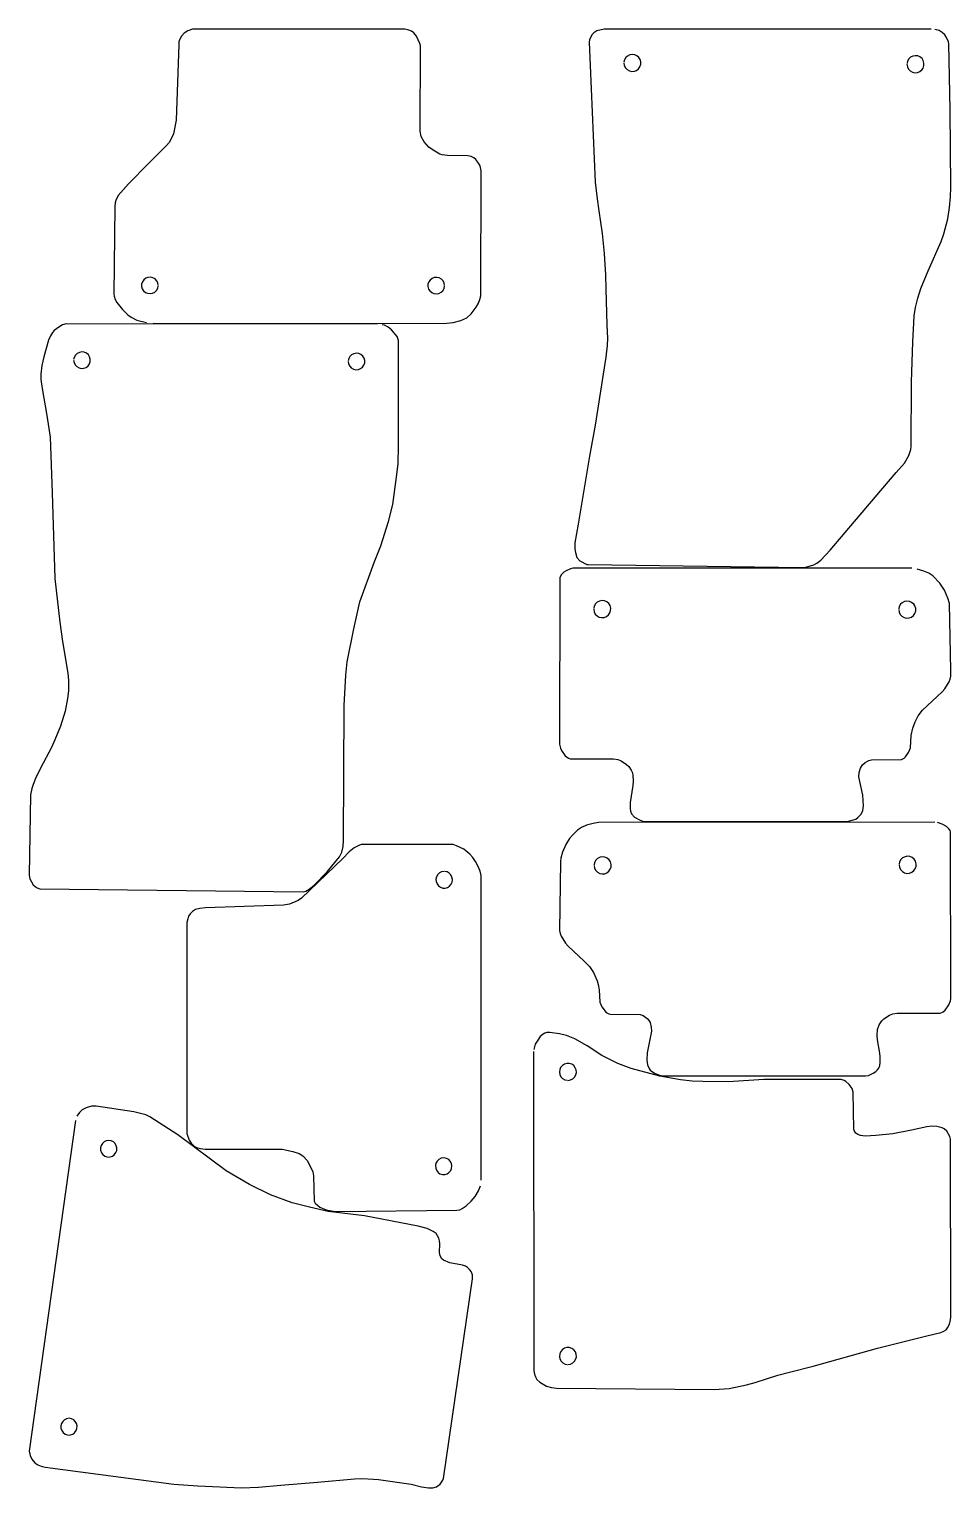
# Model space of a CAD drawing. Header units: metres. Extents: x 1880 to 3142, y 1 to 1999.
import ezdxf

# ---------------------------------------------------------------- set-up
doc = ezdxf.new("R2010")
doc.units = ezdxf.units.M

msp = doc.modelspace()

# ---------------------------------------------------------------- linework, layer by layer
for points in [[(2050.1, 1596.5), (2448, 1595.8), (2460.7, 1597.3), (2471.5, 1599.8), (2479.5, 1603.7), (2485.5, 1609.2), (2492.5, 1618.4), (2495.5, 1623.9), (2497.5, 1628.6), (2498.6, 1633.8), (2499, 1805), (2498.3, 1809.3), (2497.2, 1812.6), (2494.8, 1816.8), (2491.7, 1820.4), (2488.9, 1822.8), (2485.6, 1824.4), (2480.7, 1825.7), (2453.2, 1825.8), (2445.7, 1826.9), (2442.6, 1827.9), (2433.3, 1833.2), (2427.6, 1837.4), (2420.9, 1844.8), (2417.2, 1852.2), (2415.8, 1859.2), (2415.9, 1976.3), (2415.1, 1979.6), (2410.7, 1989.5), (2407.1, 1994), (2403.7, 1996.4), (2400.1, 1997.8), (2394.7, 1999), (2104.1, 1999), (2097.8, 1996.9), (2092.5, 1993.4), (2088.9, 1989.5), (2086.3, 1984.2), (2085.5, 1981.8), (2085.1, 1978.1), (2081.6, 1874.3), (2078.1, 1855.8), (2076.3, 1851.7), (2071.9, 1843.7), (2068.5, 1839.5), (2044.2, 1815.6), (2016.5, 1787.2), (2002.3, 1771.1), (1999.2, 1764.1), (1998, 1760.9), (1997.8, 1755.9), (1996.2, 1636.1), (1996.8, 1633.3), (1998.2, 1628.8), (2000.6, 1624.8), (2008.1, 1615.2), (2015.5, 1607.9), (2020, 1604.6), (2027.7, 1600.4), (2041.1, 1597.1)], [(3115.1, 1998.8), (2667.7, 1999), (2657.6, 1996.6), (2653.4, 1994), (2650.8, 1991.3), (2647.5, 1984.5), (2647, 1981.4), (2655.2, 1789.6), (2657.9, 1766.4), (2660, 1750.2), (2664.6, 1718.9), (2667.4, 1691.7), (2669.3, 1662.2), (2669.9, 1643.5), (2671.1, 1593.6), (2671.9, 1575.7), (2671.6, 1565.5), (2670, 1549.8), (2655, 1456.4), (2647.3, 1414.1), (2632, 1321.2), (2627.5, 1295.6), (2627.5, 1287.4), (2628.1, 1282.1), (2630.2, 1275.4), (2634.1, 1270.6), (2643.8, 1265.7), (2645.8, 1265.6), (2938.5, 1261.7), (2943.5, 1262.2), (2954.3, 1265.2), (2958.7, 1267.6), (2964.2, 1271.8), (2976.7, 1285.4), (3046, 1367), (3067.1, 1391.7), (3078.5, 1404.5), (3084.7, 1415.1), (3087.5, 1423.4), (3087.9, 1427.7), (3088.4, 1515.7), (3089.8, 1570.6), (3091.2, 1596.9), (3092, 1606.4), (3093.8, 1617.6), (3096.8, 1630.4), (3101.1, 1643.7), (3111.2, 1667.8), (3129, 1708), (3132.6, 1718.7), (3137.9, 1739.1), (3140.3, 1754.8), (3141.5, 1769.5), (3142, 1782.3), (3140.9, 1888.4), (3139.1, 1979), (3138.7, 1981.5), (3136.3, 1987.4), (3133.6, 1991.2), (3130.1, 1994.5), (3126.1, 1997.1), (3120.3, 1998.4)], [(2694.5, 1952.7), (2695, 1949.1), (2696.7, 1945.9), (2698.9, 1943.6), (2702.1, 1941.8), (2705.2, 1941.1), (2708.9, 1941.4), (2711.8, 1942.6), (2714.7, 1944.8), (2716.5, 1947.4), (2717.7, 1950.9), (2717.7, 1954.1), (2716.7, 1957.6), (2715, 1960.3), (2712.2, 1962.7), (2709.3, 1964), (2705.7, 1964.4), (2702.5, 1963.9), (2699.3, 1962.2), (2697, 1960), (2695.2, 1956.8), (2694.5, 1953.7)], [(3082, 1951.1), (3082.6, 1947.5), (3084.2, 1944.2), (3086.5, 1941.9), (3089.7, 1940.1), (3092.8, 1939.4), (3096.4, 1939.7), (3099.4, 1940.9), (3102.3, 1943.1), (3104.1, 1945.8), (3105.2, 1949.2), (3105.3, 1952.4), (3104.3, 1956), (3102.6, 1958.7), (3099.8, 1961), (3096.9, 1962.3), (3093.2, 1962.7), (3090.1, 1962.2), (3086.8, 1960.5), (3084.5, 1958.3), (3082.7, 1955.1), (3082.1, 1952)], [(2057.1, 1648), (2056.5, 1651.4), (2054.9, 1654.6), (2052.7, 1656.8), (2049.6, 1658.5), (2046.5, 1659.2), (2043, 1658.9), (2040, 1657.8), (2037.2, 1655.6), (2035.4, 1653.1), (2034.3, 1649.8), (2034.2, 1646.7), (2035.2, 1643.3), (2036.9, 1640.7), (2039.6, 1638.4), (2042.5, 1637.2), (2046, 1636.8), (2049.1, 1637.3), (2052.3, 1638.9), (2054.6, 1641), (2056.4, 1644.1), (2057, 1647.1)], [(2449.1, 1647.7), (2448.5, 1651.2), (2446.9, 1654.3), (2444.7, 1656.5), (2441.6, 1658.3), (2438.5, 1658.9), (2435, 1658.7), (2432, 1657.5), (2429.2, 1655.4), (2427.4, 1652.9), (2426.3, 1649.5), (2426.2, 1646.4), (2427.2, 1643), (2428.9, 1640.5), (2431.6, 1638.2), (2434.5, 1636.9), (2438, 1636.5), (2441.1, 1637), (2444.3, 1638.6), (2446.6, 1640.8), (2448.4, 1643.8), (2449, 1646.8)], [(2356.8, 1595), (1931.2, 1595.6), (1926, 1594), (1921, 1590.9), (1914.7, 1586.2), (1912.3, 1583.4), (1909.7, 1579), (1907, 1572.9), (1900.4, 1550.1), (1897.8, 1538.3), (1896.4, 1526.6), (1896.4, 1519.2), (1898.1, 1506.7), (1904.8, 1470), (1909.3, 1440.2), (1912, 1364), (1915.5, 1246.5), (1922.3, 1186.8), (1926, 1160.4), (1933.2, 1116.7), (1934.2, 1106.8), (1934.2, 1092.6), (1933.1, 1082.3), (1929.5, 1064.7), (1923.1, 1044.4), (1915.7, 1025.5), (1910.9, 1015.1), (1895.8, 986.9), (1889.1, 972.7), (1885.7, 964.6), (1884.1, 958.8), (1882.4, 950.3), (1880.5, 840), (1881.4, 835.2), (1886.1, 826.8), (1888.6, 824.5), (1891.4, 822.7), (1894.9, 821.5), (2255.6, 817.3), (2259.2, 818.3), (2263.7, 820.8), (2270.6, 826.6), (2288.4, 844.9), (2305, 865.2), (2308.2, 871.7), (2310.3, 879.6), (2310.9, 887.2), (2311.5, 1072.7), (2314.1, 1114.2), (2315.7, 1132.4), (2324.9, 1177.6), (2333.2, 1214.5), (2352.8, 1268.7), (2361.7, 1291.4), (2372.5, 1324.5), (2378.1, 1348), (2383.7, 1388.9), (2385.3, 1404.1), (2386.1, 1427.7), (2386, 1572.4), (2384.1, 1578), (2376.5, 1587.1), (2372, 1590.9), (2366.8, 1593.4), (2363.5, 1594.2)], [(1941.3, 1545.7), (1941.8, 1542.2), (1943.4, 1539), (1945.6, 1536.8), (1948.7, 1535.1), (1951.8, 1534.4), (1955.4, 1534.7), (1958.3, 1535.8), (1961.1, 1538), (1962.9, 1540.5), (1964, 1543.8), (1964.1, 1546.9), (1963.1, 1550.3), (1961.5, 1552.9), (1958.7, 1555.2), (1955.9, 1556.4), (1952.3, 1556.9), (1949.2, 1556.3), (1946, 1554.7), (1943.7, 1552.6), (1942, 1549.5), (1941.3, 1546.5)], [(2317.1, 1543.8), (2317.6, 1540.4), (2319.2, 1537.2), (2321.4, 1535), (2324.5, 1533.3), (2327.6, 1532.6), (2331.2, 1532.9), (2334.1, 1534), (2336.9, 1536.2), (2338.7, 1538.7), (2339.8, 1542), (2339.9, 1545.1), (2338.9, 1548.5), (2337.3, 1551.1), (2334.5, 1553.4), (2331.7, 1554.6), (2328.1, 1555), (2325, 1554.5), (2321.8, 1552.9), (2319.5, 1550.8), (2317.8, 1547.7), (2317.1, 1544.7)], [(3088.8, 1260.8), (2624.6, 1260.6), (2621.5, 1259.8), (2615.6, 1257.2), (2612.4, 1255.2), (2609, 1252), (2606.8, 1248.1), (2606.6, 1246.6), (2606.5, 1019.7), (2607.7, 1014.3), (2609.3, 1010.9), (2614.2, 1003.8), (2618.6, 1000.4), (2621, 999.7), (2680.1, 999.6), (2686, 998.5), (2690.6, 996.7), (2698.2, 991.8), (2701.1, 989.2), (2704.6, 983.8), (2705.8, 981.1), (2706.7, 977.4), (2707.2, 968.8), (2706.8, 963.1), (2703, 939.8), (2703.1, 931.7), (2703.7, 927.8), (2705.1, 924.3), (2709.2, 919.7), (2715.7, 915.8), (2719.2, 914.4), (2723.2, 913.6), (3000.3, 913.6), (3008.7, 915.8), (3011.9, 917.1), (3014.9, 919), (3019.5, 923.6), (3021.8, 928.9), (3022.3, 935.2), (3021.6, 949.9), (3016.3, 974.9), (3016.5, 980.6), (3018.2, 986.8), (3021.1, 991.1), (3025, 994.6), (3029.8, 997.3), (3033.5, 998.1), (3074.5, 998.6), (3078.3, 1000.5), (3080.1, 1002.4), (3084.3, 1008.2), (3086.9, 1014.8), (3087.9, 1031.3), (3090, 1041.4), (3093.4, 1050.3), (3097.1, 1058.5), (3103.2, 1066), (3123.4, 1084.7), (3130.4, 1091.4), (3133.7, 1095.6), (3139.8, 1105), (3141.2, 1108.6), (3141.9, 1113), (3142, 1120.7), (3140.1, 1212.1), (3138.1, 1219.8), (3133.5, 1230.4), (3127.2, 1240.2), (3117.3, 1250.3), (3111.9, 1253.9), (3104.9, 1256.8), (3095.9, 1259.4)], [(2653.2, 1204.6), (2653.8, 1201), (2655.4, 1197.8), (2657.7, 1195.5), (2660.8, 1193.7), (2664, 1193), (2667.6, 1193.3), (2670.6, 1194.4), (2673.5, 1196.7), (2675.3, 1199.3), (2676.4, 1202.8), (2676.5, 1206), (2675.5, 1209.5), (2673.8, 1212.2), (2671, 1214.6), (2668.1, 1215.9), (2664.4, 1216.3), (2661.3, 1215.7), (2658, 1214.1), (2655.7, 1211.9), (2653.9, 1208.7), (2653.2, 1205.5)], [(3070.7, 1204), (3071.2, 1200.4), (3072.9, 1197.1), (3075.1, 1194.8), (3078.3, 1193), (3081.4, 1192.4), (3085.1, 1192.6), (3088, 1193.8), (3090.9, 1196.1), (3092.7, 1198.7), (3093.9, 1202.2), (3093.9, 1205.4), (3092.9, 1208.9), (3091.2, 1211.6), (3088.4, 1213.9), (3085.5, 1215.2), (3081.9, 1215.7), (3078.7, 1215.1), (3075.5, 1213.4), (3073.2, 1211.2), (3071.4, 1208), (3070.7, 1204.9)], [(3120, 912.6), (2659.6, 912.4), (2652.6, 911), (2643.5, 908.5), (2636.6, 905.5), (2631.2, 901.9), (2624.1, 895), (2620.1, 890.2), (2614.9, 882), (2610.4, 871.5), (2608.4, 863.7), (2607.8, 858.9), (2606.5, 764.6), (2607.2, 760.3), (2608.6, 756.6), (2614.7, 747.2), (2618.1, 743), (2640.1, 722.2), (2647.4, 715.3), (2652.9, 706.9), (2657.7, 695.3), (2659.3, 690.3), (2660.5, 683), (2661.6, 666.4), (2664.1, 659.8), (2670.2, 652.2), (2674, 650.2), (2675.5, 650), (2717, 649.4), (2720.9, 647.9), (2726.4, 643.7), (2728.9, 640.8), (2730.3, 638.4), (2732, 632.2), (2732.2, 626.5), (2731.8, 624.3), (2726.3, 596.9), (2726.1, 586.8), (2726.7, 580.5), (2729, 575.2), (2730.7, 573.1), (2736.6, 568.8), (2743.2, 566.3), (2748.2, 565.2), (3025.3, 565.2), (3029.3, 566), (3035.8, 569.2), (3039.3, 571.4), (3041.3, 573.2), (3043.4, 575.9), (3044.7, 579.4), (3045.4, 583.4), (3045.5, 591.4), (3044.9, 596.5), (3041.7, 614.7), (3041.3, 620.4), (3041.8, 629), (3043.9, 635.4), (3047.4, 640.8), (3050.3, 643.4), (3057.9, 648.3), (3062.5, 650.1), (3068.4, 651.2), (3127.4, 651.3), (3129.8, 652), (3131.7, 653.2), (3134.2, 655.4), (3139.1, 662.5), (3141.5, 668.1), (3142, 671.3), (3141.6, 899.7), (3140.9, 901.4), (3139.4, 903.6), (3136, 906.8), (3130.4, 910.1), (3123.8, 912.2)], [(2499, 422.3), (2499, 839.7), (2497.6, 845.5), (2495, 852.2), (2491.6, 859), (2487.9, 864.3), (2483.7, 869), (2475.6, 875.8), (2465.3, 880.6), (2460.7, 882.2), (2335, 882), (2331.5, 881), (2325.5, 877.8), (2318.5, 872.1), (2309.7, 862.9), (2253.3, 808.5), (2248.6, 805.6), (2237, 800.5), (2228.4, 799), (2121.9, 795.6), (2113.9, 794.5), (2107.9, 793), (2104.2, 790.4), (2100.7, 787.2), (2098.7, 784.2), (2097.4, 780.3), (2096.2, 775.2), (2096.2, 486.5), (2099.4, 477.1), (2102.4, 472.9), (2106.2, 469.2), (2109.7, 467.2), (2115, 465.8), (2121.4, 464.9), (2226.6, 464.7), (2241.5, 461.8), (2249.9, 458.8), (2255, 455.6), (2261.3, 448.7), (2268.5, 434), (2269.7, 428.3), (2270.5, 393.7), (2271.9, 390.8), (2274.9, 388), (2278.5, 385.4), (2287, 381.7), (2294.2, 380.2), (2300.2, 379.7), (2466, 381.4), (2469.8, 381.9), (2473.3, 383.5), (2478.8, 387.1), (2485.4, 393.5), (2490.8, 400), (2495.4, 407.7), (2498.4, 414.7)], [(2653.8, 853.6), (2654.4, 850), (2656, 846.7), (2658.2, 844.4), (2661.4, 842.6), (2664.6, 841.9), (2668.2, 842.2), (2671.2, 843.4), (2674.1, 845.6), (2675.9, 848.3), (2677, 851.7), (2677.1, 854.9), (2676.1, 858.5), (2674.4, 861.2), (2671.6, 863.5), (2668.6, 864.8), (2665, 865.2), (2661.9, 864.7), (2658.6, 863), (2656.3, 860.8), (2654.5, 857.6), (2653.8, 854.5)], [(3071.2, 854.3), (3071.8, 850.7), (3073.4, 847.5), (3075.7, 845.2), (3078.8, 843.4), (3082, 842.7), (3085.6, 843), (3088.6, 844.1), (3091.5, 846.4), (3093.3, 849), (3094.4, 852.5), (3094.5, 855.7), (3093.5, 859.2), (3091.8, 861.9), (3089, 864.3), (3086.1, 865.6), (3082.4, 866), (3079.3, 865.4), (3076, 863.8), (3073.7, 861.6), (3071.9, 858.4), (3071.2, 855.2)], [(2448.5, 845.4), (2445, 844.8), (2441.9, 843.2), (2439.7, 841), (2437.9, 837.9), (2437.3, 834.8), (2437.6, 831.3), (2438.7, 828.3), (2440.9, 825.5), (2443.4, 823.7), (2446.7, 822.6), (2449.8, 822.5), (2453.2, 823.5), (2455.8, 825.2), (2458.1, 827.9), (2459.3, 830.8), (2459.7, 834.4), (2459.2, 837.5), (2457.6, 840.7), (2455.4, 842.9), (2452.4, 844.7), (2449.4, 845.4)], [(2570.9, 598.6), (2571.2, 161.1), (2572.1, 156.8), (2573.6, 153), (2575.5, 149.6), (2579.4, 145.6), (2588.6, 140.4), (2595.6, 138.3), (2602.3, 137.3), (2818.3, 135.8), (2838.8, 137.1), (2862.5, 142.1), (2874.3, 145.5), (2905.3, 155.1), (2921.1, 159.3), (2953.8, 167.6), (3041.6, 192.2), (3109.4, 209.2), (3128.3, 213.8), (3132.6, 215.7), (3135.5, 217.6), (3137.4, 220), (3140.2, 225.3), (3141.6, 231.2), (3142, 235.4), (3141.5, 478.5), (3140.5, 482.1), (3136.7, 489.4), (3133, 492.9), (3130.3, 494.3), (3122.9, 495.8), (3115.9, 496.3), (3109.2, 495.4), (3088.1, 490.8), (3062.6, 486.1), (3039.2, 483.5), (3024.6, 482.9), (3018.5, 483.7), (3014.6, 485.2), (3012, 487), (3010, 489.6), (3009.2, 492), (3008.5, 542.9), (3006.8, 547.9), (3002.7, 553.6), (2998.5, 557.6), (2996.2, 559.1), (2991.7, 560.5), (2886.2, 560.4), (2837.9, 557.3), (2802.7, 557.6), (2788, 558), (2771.9, 560), (2743.6, 565), (2704.6, 575.3), (2686, 582.3), (2664.5, 593.4), (2644.2, 606.2), (2627.4, 615.9), (2615.9, 620.6), (2606.2, 623), (2593, 624.6), (2589.1, 624.6), (2586.5, 623.9), (2584.1, 622.4), (2580, 619), (2576.5, 614.3), (2573.2, 608.5), (2571.3, 601.5)], [(2617.9, 559.1), (2621.5, 559.7), (2624.7, 561.4), (2627, 563.6), (2628.8, 566.8), (2629.5, 569.9), (2629.2, 573.5), (2628, 576.5), (2625.8, 579.4), (2623.2, 581.2), (2619.7, 582.3), (2616.5, 582.4), (2613, 581.4), (2610.3, 579.7), (2607.9, 576.9), (2606.6, 574), (2606.2, 570.3), (2606.7, 567.2), (2608.4, 563.9), (2610.6, 561.6), (2613.8, 559.8), (2616.9, 559.2)], [(1943.9, 504.2), (1880.5, 51), (1881.6, 45.3), (1884.1, 40.3), (1888.3, 35.4), (1892.4, 32.6), (1896.8, 30.7), (1902.2, 29.2), (2078.6, 6.2), (2111.5, 3.9), (2171.1, 1), (2194.2, 2), (2225, 4.6), (2275.2, 8.7), (2325.6, 13.2), (2335.8, 13.7), (2351.6, 12.9), (2358.8, 12.2), (2403.1, 5.8), (2417.4, 2.5), (2427.2, 1), (2433.2, 1), (2437.8, 2.4), (2442.9, 6), (2446.7, 11.4), (2447.7, 13.9), (2487.4, 287.4), (2487.1, 292.8), (2485.4, 297.1), (2483.3, 300), (2480.5, 302.7), (2477.8, 304.5), (2473.5, 306), (2456.2, 309.4), (2447.4, 312.7), (2445.4, 314.7), (2443.1, 319), (2442.3, 323.5), (2442.4, 335.1), (2442.2, 339.4), (2441.2, 342.9), (2437.4, 349.2), (2433.6, 352), (2425, 356.2), (2413, 359.3), (2339.5, 373.4), (2289.7, 379.7), (2264, 385.4), (2240.6, 391.4), (2210.9, 402.4), (2182, 416.7), (2150.3, 435.2), (2083.8, 484.4), (2045.4, 509.3), (2039.9, 511.7), (2023.6, 516), (1972.2, 523.6), (1965.8, 523.7), (1958.6, 521.7), (1952.9, 518.8), (1949.1, 515.2), (1945.6, 510.1)], [(1987.6, 454.1), (1991.2, 454.2), (1994.5, 455.3), (1997, 457.2), (1999.1, 460.1), (2000.2, 463), (2000.4, 466.6), (1999.7, 469.6), (1998, 472.7), (1995.7, 474.9), (1992.5, 476.4), (1989.5, 476.9), (1986, 476.4), (1983.2, 475.1), (1980.6, 472.7), (1979, 470), (1978.1, 466.6), (1978.2, 463.4), (1979.3, 460), (1981.1, 457.5), (1983.9, 455.3), (1986.8, 454.3)], [(2447.9, 453), (2444.4, 452.5), (2441.3, 450.8), (2439, 448.6), (2437.3, 445.5), (2436.7, 442.5), (2436.9, 438.9), (2438.1, 436), (2440.2, 433.1), (2442.7, 431.3), (2446.1, 430.2), (2449.2, 430.2), (2452.6, 431.1), (2455.1, 432.8), (2457.4, 435.6), (2458.7, 438.4), (2459.1, 442), (2458.5, 445.1), (2456.9, 448.3), (2454.8, 450.5), (2451.7, 452.3), (2448.7, 453)], [(2617.9, 169.9), (2621.6, 170.4), (2624.8, 172.1), (2627.1, 174.3), (2628.9, 177.5), (2629.6, 180.6), (2629.3, 184.3), (2628.1, 187.3), (2625.9, 190.1), (2623.2, 192), (2619.8, 193.1), (2616.6, 193.1), (2613.1, 192.2), (2610.4, 190.4), (2608, 187.6), (2606.7, 184.7), (2606.3, 181.1), (2606.8, 177.9), (2608.5, 174.7), (2610.7, 172.4), (2613.9, 170.6), (2617, 169.9)], [(1933.3, 73.3), (1936.8, 73.4), (1940.2, 74.6), (1942.7, 76.4), (1944.8, 79.3), (1945.9, 82.2), (1946.1, 85.8), (1945.4, 88.9), (1943.6, 92), (1941.4, 94.1), (1938.2, 95.7), (1935.2, 96.2), (1931.7, 95.7), (1928.9, 94.3), (1926.3, 92), (1924.6, 89.3), (1923.7, 85.8), (1923.8, 82.7), (1925, 79.3), (1926.8, 76.7), (1929.6, 74.6), (1932.5, 73.5)]]:
    msp.add_lwpolyline(points)

doc.saveas('drawing.dxf')
